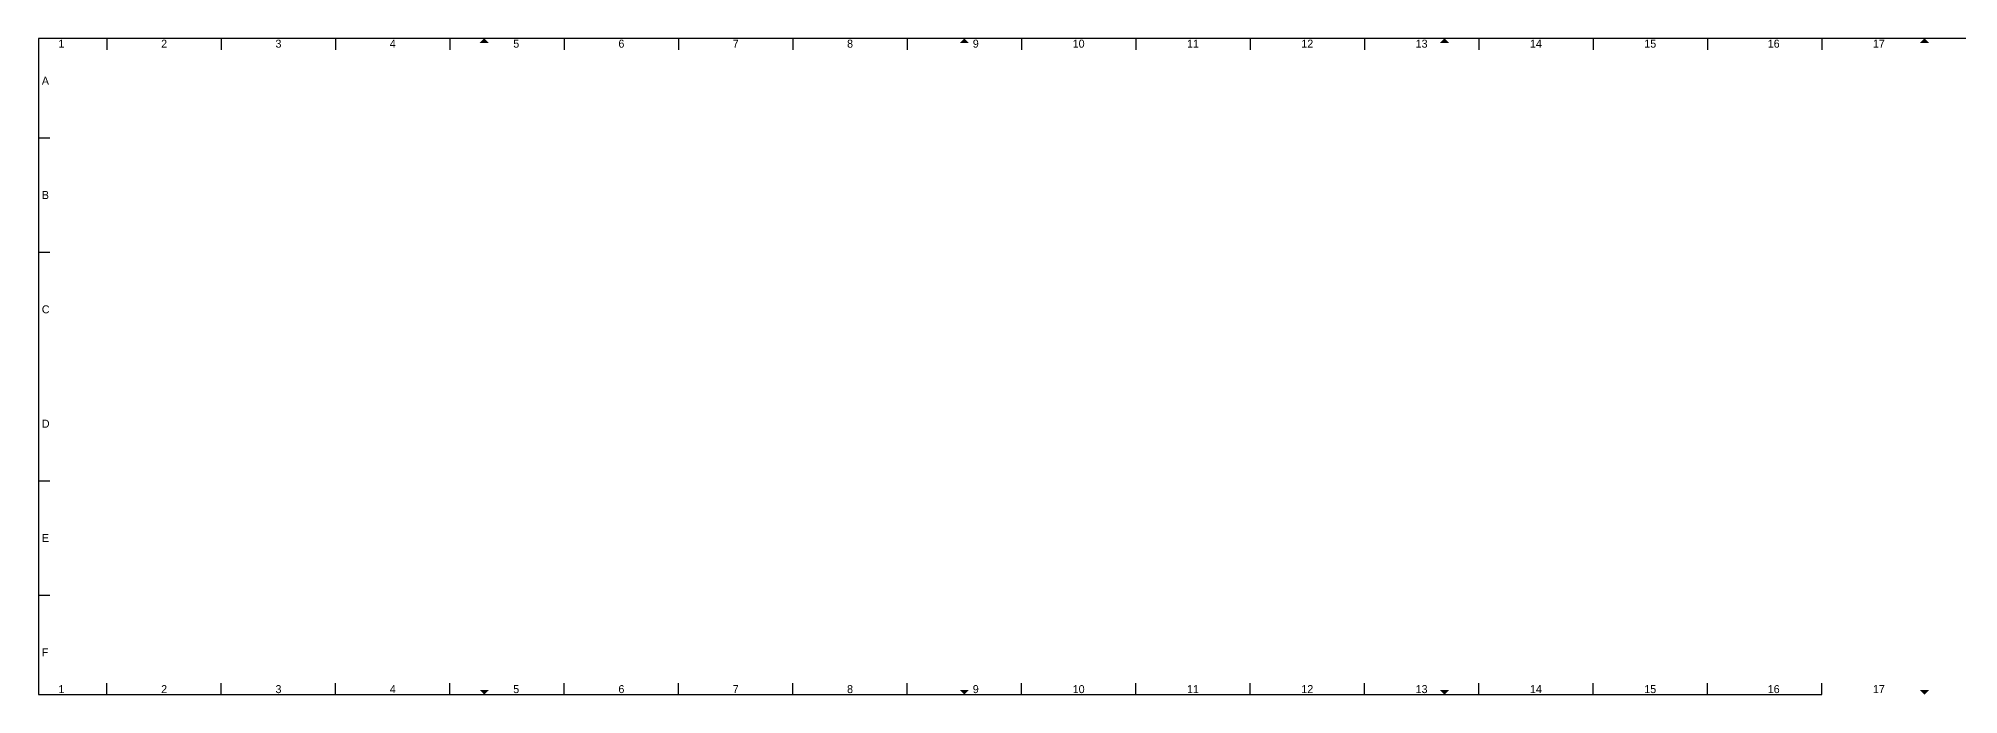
# Model space of a CAD drawing. Extents: x -5 to 1655, y -5 to 282.
# Drawn here: x -5 to 835, y -5 to 282 of the extents above; entities that cross this region are included whole.
import ezdxf
from ezdxf.enums import TextEntityAlignment as Align

# ---------------------------------------------------------------- set-up
doc = ezdxf.new("R2010")
doc.units = 0
doc.layers.add('to-xx-rooster', color=7, linetype='CONTINUOUS', lineweight=25)
doc.layers.add('to-xx-vouwmerk', color=7, linetype='CONTINUOUS', lineweight=18)
doc.styles.add('RTW_ISO', font='iso-rtw.shx')

msp = doc.modelspace()

# ---------------------------------------------------------------- hatches: boundary and pattern name
at = {"layer": 'to-xx-vouwmerk'}
for points in [[(192, 280), (190, 282), (188, 280)], [(402, 280), (400, 282), (398, 280)], [(612, 280), (610, 282), (608, 280)], [(822, 280), (820, 282), (818, 280)], [(188.04, -2.96), (190, -5), (192.04, -3.04)], [(398, -3), (400, -5), (402, -3)], [(608.02, -2.98), (610, -5), (612.02, -3.02)], [(818, -3), (820, -5), (822, -3)]]:
    msp.add_hatch(color=256, dxfattribs=at).paths.add_polyline_path(points)

# ---------------------------------------------------------------- linework, layer by layer
at = {"layer": 'to-xx-rooster'}
for p, q in [((1655, 282), (-5, 282)), ((-5, 282), (-5, -5)), ((25, 282), (25, 277)), ((75, 282), (75, 277)), ((125, 282), (125, 277)), ((175, 282), (175, 277)), ((225, 282), (225, 277)), ((275, 282), (275, 277)), ((325, 282), (325, 277)), ((375, 282), (375, 277)), ((425, 282), (425, 277)), ((475, 282), (475, 277)), ((525, 282), (525, 277)), ((575, 282), (575, 277)), ((625, 282), (625, 277)), ((675, 282), (675, 277)), ((725, 282), (725, 277)), ((775, 282), (775, 277)), ((-5, 238.5), (0, 238.5)), ((-5, 188.5), (0, 188.5)), ((-5, 88.5), (0, 88.5)), ((-5, 38.5), (0, 38.5)), ((25, -5), (25, 0)), ((75, -5), (75, 0)), ((125, -5), (125, 0)), ((175, -5), (175, 0)), ((225, -5), (225, 0)), ((275, -5), (275, 0)), ((325, -5), (325, 0)), ((375, -5), (375, 0)), ((425, -5), (425, 0)), ((475, -5), (475, 0)), ((525, -5), (525, 0)), ((575, -5), (575, 0)), ((625, -5), (625, 0)), ((675, -5), (675, 0)), ((725, -5), (725, 0)), ((775, -5), (775, 0)), ((-5, -5), (775, -5))]:
    msp.add_line(p, q, dxfattribs=at)

# ---------------------------------------------------------------- texts
at = {"layer": 'to-xx-rooster', "style": 'RTW_ISO'}
for s, p in [('1', (5.05, 276.9)), ('2', (50, 276.9)), ('3', (100, 276.9)), ('4', (150, 276.9)), ('5', (204, 276.9)), ('6', (250, 276.9)), ('7', (300, 276.9)), ('8', (350, 276.9)), ('9', (405, 276.9)), ('10', (450, 276.9)), ('11', (500, 276.9)), ('12', (550, 276.9)), ('13', (600, 276.9)), ('14', (650, 276.9)), ('15', (700, 276.9)), ('16', (754, 276.9)), ('17', (800, 276.9)), ('1', (5.05, -5.4)), ('2', (50, -5.4)), ('3', (100, -5.4)), ('4', (150, -5.4)), ('5', (204, -5.4)), ('6', (250, -5.4)), ('7', (300, -5.4)), ('8', (350, -5.4)), ('9', (405, -5.4)), ('10', (450, -5.4)), ('11', (500, -5.4)), ('12', (550, -5.4)), ('13', (600, -5.4)), ('14', (650, -5.4)), ('15', (700, -5.4)), ('16', (754, -5.4)), ('17', (800, -5.4))]:
    msp.add_text(s, height=3.5, dxfattribs=at).set_placement(p, align=Align.BOTTOM_CENTER)
for s, p in [('A', (-3.5, 263.5)), ('B', (-3.5, 213.5)), ('C', (-3.5, 163.5)), ('D', (-3.5, 113.5)), ('E', (-3.5, 63.5)), ('F', (-3.5, 13.5))]:
    msp.add_text(s, height=3.5, dxfattribs=at).set_placement(p, align=Align.MIDDLE_LEFT)

doc.saveas('drawing.dxf')
